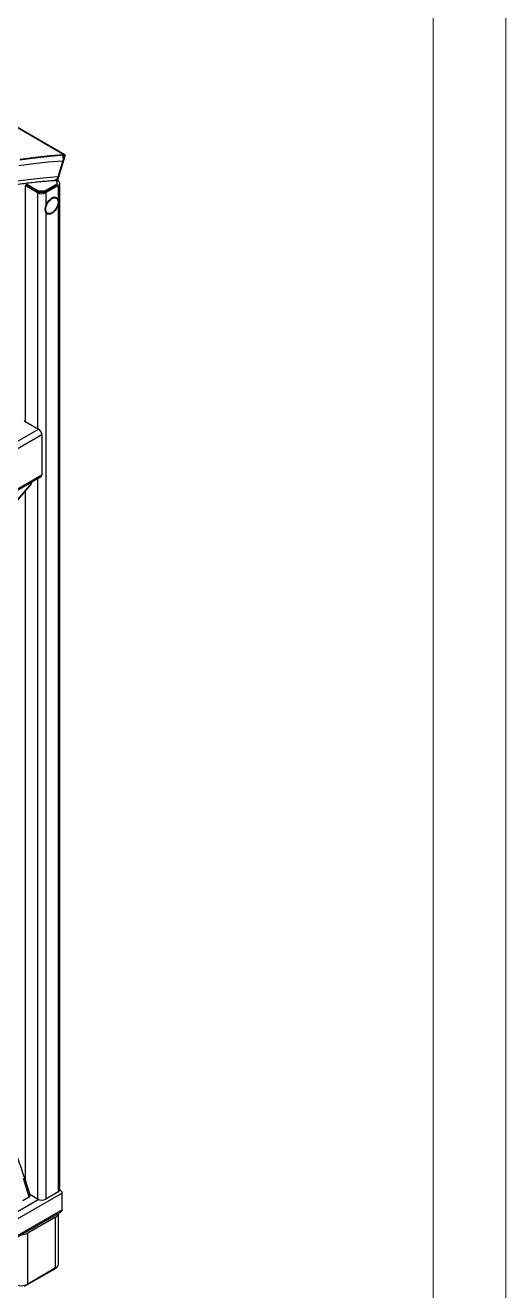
# Model space of a CAD drawing. Header units: millimetres. Extents: x -2163 to 3777, y -950 to 3250.
# Drawn here: x 3115 to 3777, y 598 to 2341 of the extents above; entities that cross this region are included whole.
import ezdxf

# ---------------------------------------------------------------- set-up
doc = ezdxf.new("R2010")
doc.units = ezdxf.units.MM
doc.layers.add('tabelka', color=155, linetype='Continuous')

# ---------------------------------------------------------------- blocks, each defined once
blk = doc.blocks.new('izometria')
for p, q in [((-4139.26, 1406.44), (-3856.42, 1243.16)), ((-3856.2, 1243.12), (-4139.05, 1406.4)), ((-3861.7, 1224.95), (-3856.38, 1242.28)), ((-3861.38, 1224.97), (-3856.06, 1242.3)), ((-3857.58, 1238.78), (-3860.98, 1227.81)), ((-3857.07, 1242.67), (-3856.38, 1242.28)), ((-3856.56, 1242.71), (-3856.42, 1243.16)), ((-3856.06, 1242.3), (-3856.38, 1242.28)), ((-3883.52, 1221.89), (-3875.03, 1216.99)), ((-3883.52, 1221.89), (-3883.52, 1059.4)), ((-3882.81, 1223.56), (-3882.81, 1223.12)), ((-3882.81, 1223.12), (-3874.33, 1218.22)), ((-3882.81, 1222.3), (-3882.81, 1223.12)), ((-3882.81, 1222.3), (-3874.33, 1217.4)), ((-3870.08, 1218.22), (-3861.6, 1223.12)), ((-3870.08, 1217.4), (-3861.6, 1222.3)), ((-3869.38, 1216.99), (-3860.89, 1221.89)), ((-3862.87, 1225.62), (-3861.7, 1224.95)), ((-3861.7, 1224.95), (-3861.38, 1224.97)), ((-3861.6, 1223.12), (-3861.6, 1224.96)), ((-3861.6, 1222.3), (-3861.6, 1223.12)), ((-3860.89, 1225.16), (-3861.26, 1225.37)), ((-3860.89, 1221.89), (-3860.89, 1212.5)), ((-3859.72, 530.28), (-3859.72, 1223.52)), ((-3875.03, 1216.99), (-3875.03, 1054.5)), ((-3874.33, 1217.4), (-3874.33, 1218.22)), ((-3874.33, 1218.22), (-3870.08, 1218.22)), ((-3874.33, 1217.4), (-3870.08, 1217.4)), ((-3870.08, 1217.4), (-3870.08, 1218.22)), ((-3869.38, 1216.99), (-3869.38, 1207.6)), ((-3862.13, 1213.21), (-3863.39, 1213.93)), ((-3862.67, 1213.91), (-3862.31, 1213.32)), ((-3862.31, 1213.32), (-3862.31, 1213.31)), ((-3869.38, 1203.53), (-3868.13, 1202.81)), ((-3869.38, 1203.52), (-3869.38, 523.75)), ((-3860.89, 1208.42), (-3860.89, 528.65)), ((-3884.23, 1059.81), (-3874.33, 1054.09)), ((-4234.49, 846.18), (-3874.33, 1054.09)), ((-4232.83, 842.24), (-3872.21, 1050.42)), ((-3872.21, 1050.42), (-3872.21, 1022.66)), ((-4233.45, 813.1), (-3872.83, 1021.28)), ((-4232.83, 814.47), (-3872.21, 1022.66)), ((-3875.03, 1020.01), (-3875.03, 523.75)), ((-3883.52, 1011.31), (-3883.52, 536.87)), ((-3879.28, 1016.95), (-3879.28, 1017.56)), ((-3858.06, 527.83), (-4246.97, 303.32)), ((-3874.24, 523.39), (-4234.49, 315.43)), ((-3885.19, 522.79), (-3880.75, 525.35)), ((-3875.03, 523.75), (-3880.27, 526.77)), ((-3860.89, 528.65), (-3869.38, 523.75)), ((-3859.31, 529.56), (-3859.79, 529.84)), ((-3858.06, 516.4), (-3858.06, 527.83)), ((-3858.06, 516.4), (-4246.97, 291.89)), ((-4246.97, 290.87), (-3859.31, 514.67)), ((-3862.59, 511.34), (-3881.82, 500.23)), ((-3862.59, 476.23), (-3862.59, 511.34)), ((-3860.71, 478.84), (-3860.71, 513.86)), ((-3881.82, 465.12), (-3881.82, 500.23)), ((-3862.45, 475.98), (-3884.23, 463.41)), ((-3862.59, 476.23), (-3881.82, 465.12)), ((-3862.45, 475.98), (-3862.45, 476.31))]:
    blk.add_line(p, q)
at = {"flags": 128}
for points in [[(-3856.42, 1243.16), (-3866.55, 1242.35), (-3876.78, 1241.21), (-3887.1, 1239.75)], [(-3856.56, 1242.71), (-3866.69, 1241.9), (-3876.91, 1240.76), (-3887.22, 1239.3)], [(-3857.58, 1238.78), (-3867.65, 1237.97), (-3877.82, 1236.84), (-3888.08, 1235.39)], [(-3856.38, 1242.28), (-3856.36, 1242.36), (-3856.35, 1242.45), (-3856.36, 1242.52), (-3856.38, 1242.59), (-3856.41, 1242.64), (-3856.45, 1242.68), (-3856.5, 1242.7), (-3856.56, 1242.71)], [(-3856.06, 1242.3), (-3856.01, 1242.48), (-3856, 1242.64), (-3856.01, 1242.8), (-3856.05, 1242.93), (-3856.11, 1243.03), (-3856.19, 1243.11), (-3856.3, 1243.15), (-3856.42, 1243.16)], [(-3860.98, 1227.81), (-3871.15, 1226.99), (-3881.42, 1225.83), (-3891.78, 1224.34)], [(-3869.38, 1207.6), (-3868.85, 1208.99), (-3868.12, 1210.33), (-3867.22, 1211.54), (-3866.21, 1212.55), (-3865.13, 1213.32), (-3864.06, 1213.79), (-3863.05, 1213.94), (-3862.15, 1213.77), (-3861.42, 1213.28), (-3860.89, 1212.5)], [(-3869.38, 1205.56), (-3869.24, 1206.86), (-3868.85, 1208.22), (-3868.23, 1209.58), (-3867.41, 1210.84), (-3866.45, 1211.91), (-3865.4, 1212.75), (-3864.34, 1213.28), (-3863.33, 1213.49), (-3862.43, 1213.35), (-3861.7, 1212.87), (-3861.19, 1212.09), (-3860.93, 1211.05), (-3860.93, 1209.83), (-3861.19, 1208.48), (-3861.7, 1207.11), (-3862.43, 1205.8), (-3863.33, 1204.62), (-3864.34, 1203.66), (-3865.4, 1202.97), (-3866.45, 1202.59), (-3867.41, 1202.56), (-3868.23, 1202.87), (-3868.85, 1203.5), (-3869.24, 1204.42), (-3869.38, 1205.56)], [(-3860.89, 1208.42), (-3861.42, 1207.03), (-3862.15, 1205.69), (-3863.05, 1204.48), (-3864.06, 1203.47), (-3865.13, 1202.7), (-3866.21, 1202.23), (-3867.22, 1202.08), (-3868.12, 1202.25), (-3868.85, 1202.74), (-3869.38, 1203.52)], [(-3868.3, 1202.91), (-3868.63, 1202.89), (-3869.01, 1202.92)], [(-3879.28, 1016.95), (-3891.38, 1002.58), (-3903.37, 988.02), (-3915.22, 973.28), (-3926.94, 958.34), (-3938.52, 943.23), (-3949.96, 927.94), (-3961.25, 912.49), (-3972.39, 896.87), (-3983.38, 881.1), (-3994.2, 865.18), (-4004.86, 849.11), (-4015.36, 832.9), (-4025.69, 816.56), (-4035.84, 800.1), (-4045.81, 783.51), (-4055.6, 766.81)], [(-3880.75, 525.35), (-3884.75, 537.78)]]:
    blk.add_lwpolyline(points, dxfattribs=at)
for centre, radius, start, end in [((-3861.51, 1223.52), 1.75, 290.78382, 69.21618), ((-3872.21, 1222.45), 6.15, 242.6099, 297.3901), ((-3876.81, 1050.21), 4.61, 2.60597, 57.39386), ((-3873.63, 1022.48), 1.44, 304.05837, 7.25399), ((-3872.21, 529.21), 6.15, 242.6099, 297.3901), ((-3861.72, 530.48), 2.01, 294.37503, 354.30503), ((-3863.94, 514.3), 3.26, 294.56849, 352.11423), ((-3886.15, 508.34), 9.19, 269.78528, 298.07469), ((-3863.92, 479.16), 3.22, 294.37443, 354.30557), ((-3886.35, 473.86), 9.84, 242.60978, 297.39022)]:
    blk.add_arc(centre, radius, start, end)
for centre, start_param, end_param in [((-3862.31, 527.83), 0, 0.94018), ((-3862.31, 527.83), 0, 0.94018), ((-3862.31, 516.4), 5.497706, 6.283185), ((-3862.31, 516.4), 5.497706, 6.283185)]:
    blk.add_ellipse(centre, major_axis=(4.24, 0), ratio=0.577382, start_param=start_param, end_param=end_param)
for points, knots in [([(-3857.96, 1242.57), (-3857.89, 1242.47), (-3857.6, 1242.01), (-3857.37, 1240.97), (-3857.33, 1239.76), (-3857.51, 1239.06), (-3857.58, 1238.78)], [0, 0, 0, 0, 0.103615, 0.440862, 0.778099, 1, 1, 1, 1]), ([(-4247.61, 1001.42), (-4246.7, 1002.43), (-4242.68, 1006.86), (-4235.5, 1014.58), (-4226.03, 1024.52), (-4216.48, 1034.26), (-4206.85, 1043.81), (-4197.15, 1053.15), (-4187.39, 1062.29), (-4177.56, 1071.21), (-4167.67, 1079.92), (-4157.73, 1088.42), (-4147.74, 1096.69), (-4137.7, 1104.73), (-4127.63, 1112.54), (-4117.52, 1120.12), (-4107.39, 1127.46), (-4097.23, 1134.56), (-4087.05, 1141.41), (-4076.86, 1148.02), (-4066.66, 1154.38), (-4056.45, 1160.48), (-4046.24, 1166.32), (-4036.04, 1171.91), (-4025.85, 1177.23), (-4015.68, 1182.29), (-4005.52, 1187.08), (-3995.39, 1191.6), (-3985.29, 1195.86), (-3975.22, 1199.83), (-3965.19, 1203.54), (-3955.21, 1206.96), (-3945.27, 1210.11), (-3935.39, 1212.98), (-3925.57, 1215.57), (-3915.8, 1217.88), (-3906.11, 1219.9), (-3896.49, 1221.64), (-3886.94, 1223.1), (-3877.47, 1224.26), (-3869.68, 1225.02), (-3865.07, 1225.32), (-3863.56, 1225.42)], [0, 0, 0, 0, 0.007563, 0.033356, 0.059148, 0.08494, 0.11073, 0.13652, 0.162309, 0.188098, 0.213885, 0.239671, 0.265457, 0.291241, 0.317025, 0.342807, 0.368589, 0.394369, 0.420149, 0.445928, 0.471706, 0.497484, 0.523261, 0.549037, 0.574813, 0.600589, 0.626365, 0.65214, 0.677916, 0.703693, 0.72947, 0.755249, 0.781029, 0.806811, 0.832596, 0.858383, 0.884174, 0.909969, 0.935768, 0.961572, 0.987383, 1, 1, 1, 1]), ([(-3860.98, 1227.81), (-3861.03, 1227.66), (-3861.22, 1227.11), (-3861.75, 1226.3), (-3862.6, 1225.6), (-3863.25, 1225.5), (-3863.56, 1225.45)], [0, 0, 0, 0, 0.114801, 0.418913, 0.723021, 1, 1, 1, 1]), ([(-3860.89, 1212.5), (-3860.76, 1212.06), (-3860.48, 1211.14), (-3860.58, 1209.63), (-3860.82, 1208.7), (-3860.89, 1208.42)], [0, 0, 0, 0, 0.396008, 0.821987, 1, 1, 1, 1]), ([(-3869.38, 1203.52), (-3869.53, 1203.97), (-3869.85, 1204.91), (-3869.71, 1206.4), (-3869.45, 1207.33), (-3869.38, 1207.6)], [0, 0, 0, 0, 0.396008, 0.821987, 1, 1, 1, 1]), ([(-4055.28, 766.62), (-4054.02, 768.79), (-4049.79, 776.09), (-4042.46, 788.46), (-4033.25, 803.69), (-4023.88, 818.82), (-4014.36, 833.84), (-4004.69, 848.75), (-3994.89, 863.54), (-3984.95, 878.21), (-3974.87, 892.75), (-3964.66, 907.16), (-3954.32, 921.43), (-3943.85, 935.57), (-3933.26, 949.55), (-3922.56, 963.39), (-3911.74, 977.08), (-3900.8, 990.61), (-3890.08, 1003.6), (-3882.95, 1011.99), (-3879.55, 1016)], [0, 0, 0, 0, 0.024326, 0.082013, 0.139701, 0.197388, 0.255075, 0.312762, 0.370449, 0.428136, 0.485823, 0.543509, 0.601195, 0.658882, 0.716567, 0.774253, 0.831938, 0.889623, 0.947308, 1, 1, 1, 1]), ([(-3879.57, 1016.01), (-3879.49, 1016.12), (-3879.32, 1016.37), (-3879.29, 1016.75), (-3879.28, 1016.95)], [0, 0, 0, 0, 0.467242, 1, 1, 1, 1]), ([(-3880.16, 526.42), (-3880.46, 527.4), (-3881.98, 532.35), (-3884.87, 541.13), (-3888.91, 552.68), (-3893.16, 564.02), (-3897.63, 575.15), (-3902.3, 586.06), (-3907.19, 596.76), (-3912.27, 607.24), (-3917.57, 617.5), (-3923.06, 627.53), (-3928.76, 637.33), (-3934.66, 646.89), (-3940.75, 656.23), (-3947.04, 665.32), (-3953.52, 674.17), (-3960.19, 682.78), (-3967.05, 691.13), (-3974.1, 699.24), (-3981.33, 707.1), (-3988.76, 714.7), (-3995.05, 720.84), (-3998.95, 724.36), (-4000.24, 725.53)], [0, 0, 0, 0, 0.011901, 0.060141, 0.108381, 0.156618, 0.204853, 0.253084, 0.301313, 0.349538, 0.39776, 0.445978, 0.494192, 0.542402, 0.590607, 0.638807, 0.687003, 0.735194, 0.78338, 0.831562, 0.879738, 0.92791, 0.976077, 1, 1, 1, 1]), ([(-3880.75, 525.35), (-3880.72, 525.37), (-3880.51, 525.49), (-3880.24, 525.76), (-3880.08, 526.12), (-3880.16, 526.34), (-3880.18, 526.41)], [0, 0, 0, 0, 0.077235, 0.440714, 0.802089, 1, 1, 1, 1])]:
    blk.add_open_spline(points, degree=3, knots=knots)

msp = doc.modelspace()

# ---------------------------------------------------------------- linework, layer by layer
at = {"layer": 'tabelka', "lineweight": 5}
for points in [[(-2162.63, 3250.46), (3777.37, 3250.46), (3777.37, -949.54), (-2162.63, -949.54)], [(-2062.63, 3150.46), (3677.37, 3150.46), (3677.37, -849.54), (-2062.63, -849.54)]]:
    msp.add_lwpolyline(points, close=True, dxfattribs=at)

# ---------------------------------------------------------------- block references
at = {"xscale": 2, "yscale": 2, "zscale": 2}
msp.add_blockref('izometria', (10881.79, -323.31), dxfattribs=at)

doc.saveas('drawing.dxf')
